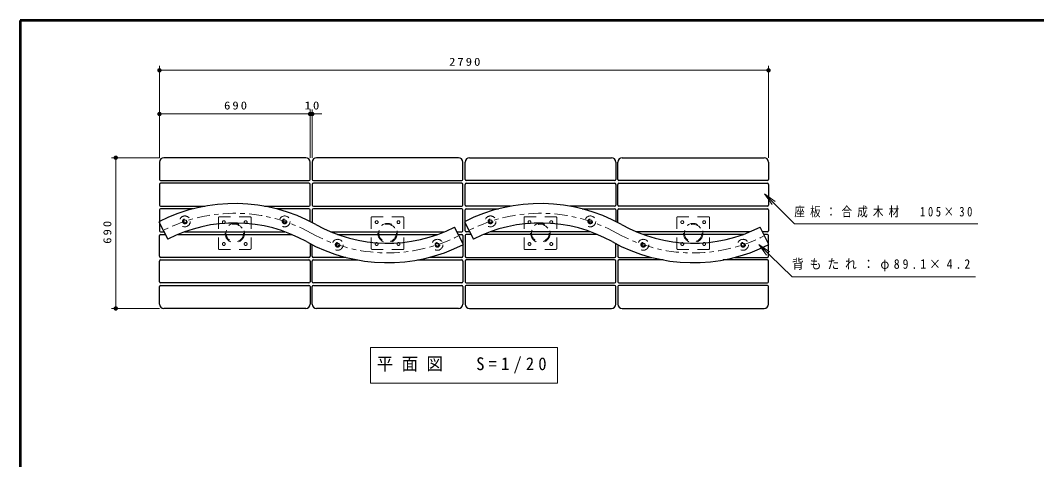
# Model space of a CAD drawing. Units: millimetres on the paper, scale 1:20. Extents: x -365 to 0, y 0 to 257.
# Drawn here: x -365 to -132.2, y 156.5 to 257 of the extents above; entities that cross this region are included whole.
import ezdxf

# ---------------------------------------------------------------- set-up
doc = ezdxf.new("R2010")
doc.units = ezdxf.units.MM
doc.linetypes.add('USER1', pattern=[4.5, 2.5, -2])
doc.linetypes.add('USER2', pattern=[6, 3, -1, 1, -1])
doc.layers.add('1_20', color=7, linetype='Continuous', lineweight=25)
doc.layers.add('LY_3', color=7, linetype='Continuous', lineweight=13)
doc.styles.add('ＭＳ ゴシック', font='')
doc.styles.get('ＭＳ ゴシック').set_extended_font_data('MS Gothic')

# ---------------------------------------------------------------- blocks, each defined once
blk = doc.blocks.new('filled_dot')
at = {"color": 0, "linetype": 'Continuous', "lineweight": -2, "const_width": 1.25}
blk.add_lwpolyline([(-0.625, 0, 1), (0.625, 0, 1)], format="xyb", close=True, dxfattribs=at)

msp = doc.modelspace()

# ---------------------------------------------------------------- linework, layer by layer
at = {"layer": '1_20', "lineweight": 13}
for p, q in [((-333.139, 225.572), (-333.139, 246.572)), ((-333.139, 245.572), (-193.639, 245.572)), ((-193.639, 225.572), (-193.639, 246.572)), ((-333.139, 235.572), (-298.639, 235.572)), ((-298.639, 225.572), (-298.639, 236.572)), ((-298.639, 235.572), (-295.965, 235.572)), ((-298.139, 225.572), (-298.139, 236.572)), ((-333.139, 225.572), (-344.139, 225.572)), ((-343.139, 191.072), (-343.139, 225.572)), ((-194.557, 217.326), (-192.44, 215.2)), ((-194.557, 217.326), (-192.086, 215.553)), ((-192.794, 214.847), (-194.557, 217.326)), ((-195.882, 205.732), (-193.733, 203.638)), ((-195.882, 205.732), (-193.384, 203.996)), ((-194.082, 203.28), (-195.882, 205.732)), ((-333.139, 191.072), (-344.139, 191.072)), ((-284.789, 182.138), (-284.789, 174.005)), ((-241.989, 182.138), (-284.789, 182.138)), ((-241.989, 174.005), (-241.989, 182.138)), ((-284.789, 174.005), (-241.989, 174.005))]:
    msp.add_line(p, q, dxfattribs=at)
at = {"layer": '1_20', "color": 40}
for p, q in [((-333.139, 224.572), (-333.139, 220.572)), ((-299.639, 225.572), (-332.139, 225.572)), ((-298.639, 220.572), (-298.639, 224.572)), ((-298.139, 224.572), (-298.139, 220.572)), ((-264.639, 225.572), (-297.139, 225.572)), ((-263.639, 220.572), (-263.639, 224.572)), ((-263.139, 220.572), (-263.139, 224.572)), ((-262.139, 225.572), (-229.639, 225.572)), ((-228.639, 224.572), (-228.639, 220.572)), ((-228.139, 220.572), (-228.139, 224.572)), ((-227.139, 225.572), (-194.639, 225.572)), ((-193.639, 224.572), (-193.639, 220.572)), ((-333.139, 219.472), (-333.139, 214.722)), ((-332.889, 220.322), (-298.889, 220.322)), ((-298.889, 219.722), (-332.889, 219.722)), ((-298.639, 214.722), (-298.639, 219.472)), ((-298.139, 219.472), (-298.139, 214.722)), ((-297.889, 220.322), (-263.889, 220.322)), ((-263.889, 219.722), (-297.889, 219.722)), ((-263.639, 214.722), (-263.639, 219.472)), ((-263.139, 214.722), (-263.139, 219.472)), ((-228.889, 220.322), (-262.889, 220.322)), ((-262.889, 219.722), (-228.889, 219.722)), ((-228.639, 219.472), (-228.639, 214.722)), ((-228.139, 214.722), (-228.139, 219.472)), ((-193.889, 220.322), (-227.889, 220.322)), ((-227.889, 219.722), (-193.889, 219.722)), ((-193.639, 219.472), (-193.639, 214.722)), ((-332.889, 214.472), (-322.73, 214.472)), ((-309.047, 214.472), (-298.889, 214.472)), ((-297.889, 214.472), (-263.889, 214.472)), ((-252.73, 214.472), (-262.889, 214.472)), ((-228.889, 214.472), (-239.047, 214.472)), ((-193.889, 214.472), (-227.889, 214.472)), ((-333.139, 213.622), (-333.139, 208.872)), ((-325.458, 213.872), (-332.889, 213.872)), ((-298.889, 213.872), (-306.319, 213.872)), ((-298.639, 210.976), (-298.639, 213.622)), ((-298.139, 213.622), (-298.139, 210.718)), ((-263.889, 213.872), (-297.889, 213.872)), ((-263.639, 208.872), (-263.639, 213.622)), ((-263.139, 208.872), (-263.139, 213.622)), ((-262.889, 213.872), (-255.458, 213.872)), ((-236.319, 213.872), (-228.889, 213.872)), ((-228.639, 213.622), (-228.639, 210.976)), ((-228.139, 210.747), (-228.139, 213.622)), ((-227.889, 213.872), (-193.889, 213.872)), ((-193.639, 213.622), (-193.639, 208.872)), ((-333.139, 203.022), (-333.139, 207.772)), ((-332.889, 208.622), (-332.087, 208.622)), ((-332.889, 208.022), (-331.786, 208.022)), ((-328.912, 208.022), (-302.865, 208.022)), ((-327.372, 208.622), (-304.405, 208.622)), ((-293.912, 208.622), (-267.865, 208.622)), ((-292.372, 208.022), (-269.405, 208.022)), ((-265.012, 208.622), (-263.889, 208.622)), ((-264.706, 208.022), (-263.889, 208.022)), ((-263.639, 207.772), (-263.639, 203.022)), ((-263.139, 207.772), (-263.139, 203.022)), ((-262.071, 208.622), (-262.889, 208.622)), ((-261.766, 208.022), (-262.889, 208.022)), ((-232.865, 208.022), (-258.912, 208.022)), ((-234.405, 208.622), (-257.372, 208.622)), ((-197.865, 208.622), (-223.912, 208.622)), ((-199.405, 208.022), (-222.372, 208.022)), ((-193.889, 208.622), (-194.991, 208.622)), ((-193.889, 208.022), (-194.69, 208.022)), ((-193.639, 203.022), (-193.639, 207.772)), ((-298.639, 205.896), (-298.639, 203.022)), ((-298.139, 203.022), (-298.139, 205.668)), ((-228.639, 203.022), (-228.639, 205.925)), ((-228.139, 205.668), (-228.139, 203.022)), ((-298.889, 202.772), (-332.889, 202.772)), ((-290.458, 202.772), (-297.889, 202.772)), ((-263.889, 202.772), (-271.319, 202.772)), ((-262.889, 202.772), (-228.889, 202.772)), ((-227.889, 202.772), (-220.458, 202.772)), ((-201.319, 202.772), (-193.889, 202.772)), ((-333.139, 197.172), (-333.139, 201.922)), ((-332.889, 202.172), (-298.889, 202.172)), ((-298.639, 201.922), (-298.639, 197.172)), ((-298.139, 197.172), (-298.139, 201.922)), ((-297.889, 202.172), (-287.73, 202.172)), ((-274.047, 202.172), (-263.889, 202.172)), ((-263.639, 201.922), (-263.639, 197.172)), ((-263.139, 201.922), (-263.139, 197.172)), ((-228.889, 202.172), (-262.889, 202.172)), ((-228.639, 197.172), (-228.639, 201.922)), ((-228.139, 201.922), (-228.139, 197.172)), ((-217.73, 202.172), (-227.889, 202.172)), ((-193.889, 202.172), (-204.047, 202.172)), ((-193.639, 197.172), (-193.639, 201.922)), ((-333.139, 192.072), (-333.139, 196.072)), ((-298.889, 196.922), (-332.889, 196.922)), ((-332.889, 196.322), (-298.889, 196.322)), ((-298.639, 196.072), (-298.639, 192.072)), ((-298.139, 192.072), (-298.139, 196.072)), ((-263.889, 196.922), (-297.889, 196.922)), ((-297.889, 196.322), (-263.889, 196.322)), ((-263.639, 196.072), (-263.639, 192.072)), ((-263.139, 196.072), (-263.139, 192.072)), ((-262.889, 196.922), (-228.889, 196.922)), ((-228.889, 196.322), (-262.889, 196.322)), ((-228.639, 192.072), (-228.639, 196.072)), ((-228.139, 196.072), (-228.139, 192.072)), ((-227.889, 196.922), (-193.889, 196.922)), ((-193.889, 196.322), (-227.889, 196.322)), ((-193.639, 192.072), (-193.639, 196.072)), ((-299.639, 191.072), (-332.139, 191.072)), ((-264.639, 191.072), (-297.139, 191.072)), ((-262.139, 191.072), (-229.639, 191.072)), ((-227.139, 191.072), (-194.639, 191.072))]:
    msp.add_line(p, q, dxfattribs=at)
at = {"layer": '1_20', "linetype": 'USER1', "lineweight": 13}
for p, q in [((-312.389, 212.072), (-319.389, 212.072)), ((-277.389, 212.072), (-284.389, 212.072)), ((-242.389, 212.072), (-249.389, 212.072)), ((-207.389, 212.072), (-214.389, 212.072)), ((-319.639, 211.822), (-319.639, 204.822)), ((-312.139, 204.822), (-312.139, 211.822)), ((-284.639, 211.822), (-284.639, 204.822)), ((-277.139, 204.822), (-277.139, 211.822)), ((-249.639, 211.822), (-249.639, 204.822)), ((-242.139, 204.822), (-242.139, 211.822)), ((-214.639, 211.822), (-214.639, 204.822)), ((-207.139, 204.822), (-207.139, 211.822)), ((-319.389, 204.572), (-312.389, 204.572)), ((-284.389, 204.572), (-277.389, 204.572)), ((-249.389, 204.572), (-242.389, 204.572)), ((-214.389, 204.572), (-207.389, 204.572))]:
    msp.add_line(p, q, dxfattribs=at)
at = {"layer": '1_20', "color": 20}
for p, q in [((-333.243, 210.922), (-331.243, 206.942)), ((-263.534, 205.721), (-265.556, 209.69)), ((-263.243, 210.922), (-261.221, 206.953)), ((-193.534, 205.721), (-195.534, 209.702))]:
    msp.add_line(p, q, dxfattribs=at)
at = {"layer": '1_20', "lineweight": 13}
for points in [[(-194.557, 217.326), (-187.715, 210.455), (-145.715, 210.455)], [(-195.882, 205.732), (-188.26, 198.306), (-146.26, 198.306)]]:
    msp.add_lwpolyline(points, dxfattribs=at)
at = {"layer": '1_20', "linetype": 'USER1', "lineweight": 13}
for centre, radius in [((-327.316, 210.999), 1.25), ((-304.461, 210.999), 1.25), ((-257.316, 210.999), 1.25), ((-234.461, 210.999), 1.25), ((-327.316, 210.999), 0.542), ((-318.389, 210.822), 0.325), ((-315.889, 208.322), 2.228), ((-315.889, 208.322), 2.018), ((-313.389, 210.822), 0.325), ((-304.461, 210.999), 0.542), ((-283.389, 210.822), 0.325), ((-280.889, 208.322), 2.228), ((-280.889, 208.322), 2.018), ((-278.389, 210.822), 0.325), ((-257.316, 210.999), 0.542), ((-248.389, 210.822), 0.325), ((-245.889, 208.322), 2.228), ((-245.889, 208.322), 2.018), ((-243.389, 210.822), 0.325), ((-234.461, 210.999), 0.542), ((-213.389, 210.822), 0.325), ((-210.889, 208.322), 2.228), ((-210.889, 208.322), 2.018), ((-208.389, 210.822), 0.325), ((-318.389, 205.822), 0.325), ((-313.389, 205.822), 0.325), ((-292.316, 205.644), 1.25), ((-292.316, 205.644), 0.542), ((-283.389, 205.822), 0.325), ((-278.389, 205.822), 0.325), ((-269.461, 205.644), 1.25), ((-269.461, 205.644), 0.542), ((-248.389, 205.822), 0.325), ((-243.389, 205.822), 0.325), ((-222.316, 205.644), 1.25), ((-222.316, 205.644), 0.542), ((-213.389, 205.822), 0.325), ((-208.389, 205.822), 0.325), ((-199.461, 205.644), 1.25), ((-199.461, 205.644), 0.542)]:
    msp.add_circle(centre, radius, dxfattribs=at)
at = {"layer": '1_20'}
for centre in [(-327.316, 210.999), (-304.461, 210.999), (-257.316, 210.999), (-234.461, 210.999), (-292.316, 205.644), (-269.461, 205.644), (-222.316, 205.644), (-199.461, 205.644)]:
    msp.add_circle(centre, 0.375, dxfattribs=at)
at = {"layer": '1_20', "color": 40}
for centre, radius, start, end in [((-332.139, 224.572), 1, 90, 180), ((-299.639, 224.572), 1, 0, 90), ((-297.139, 224.572), 1, 90, 180), ((-264.639, 224.572), 1, 0, 90), ((-262.139, 224.572), 1, 90, 180), ((-229.639, 224.572), 1, 0, 90), ((-227.139, 224.572), 1, 90, 180), ((-194.639, 224.572), 1, 0, 90), ((-332.889, 220.572), 0.25, 180, 270), ((-332.889, 219.472), 0.25, 90, 180), ((-298.889, 220.572), 0.25, 270, 0), ((-298.889, 219.472), 0.25, 0, 90), ((-297.889, 220.572), 0.25, 180, 270), ((-297.889, 219.472), 0.25, 90, 180), ((-263.889, 220.572), 0.25, 270, 0), ((-263.889, 219.472), 0.25, 0, 90), ((-262.889, 220.572), 0.25, 180, 270), ((-262.889, 219.472), 0.25, 90, 180), ((-228.889, 220.572), 0.25, 270, 0), ((-228.889, 219.472), 0.25, 0, 90), ((-227.889, 220.572), 0.25, 180, 270), ((-227.889, 219.472), 0.25, 90, 180), ((-193.889, 220.572), 0.25, 270, 0), ((-193.889, 219.472), 0.25, 0, 90), ((-332.889, 214.722), 0.25, 180, 270), ((-298.889, 214.722), 0.25, 270, 0), ((-297.889, 214.722), 0.25, 180, 270), ((-263.889, 214.722), 0.25, 270, 0), ((-262.889, 214.722), 0.25, 180, 270), ((-228.889, 214.722), 0.25, 270, 0), ((-227.889, 214.722), 0.25, 180, 270), ((-193.889, 214.722), 0.25, 270, 0), ((-332.889, 213.622), 0.25, 90, 180), ((-298.889, 213.622), 0.25, 0, 90), ((-297.889, 213.622), 0.25, 90, 180), ((-263.889, 213.622), 0.25, 0, 90), ((-262.889, 213.622), 0.25, 90, 180), ((-228.889, 213.622), 0.25, 0, 90), ((-227.889, 213.622), 0.25, 90, 180), ((-193.889, 213.622), 0.25, 0, 90), ((-332.889, 208.872), 0.25, 180, 270), ((-332.889, 207.772), 0.25, 90, 180), ((-263.889, 208.872), 0.25, 270, 0), ((-263.889, 207.772), 0.25, 0, 90), ((-262.889, 208.872), 0.25, 180, 270), ((-262.889, 207.772), 0.25, 90, 180), ((-193.889, 208.872), 0.25, 270, 0), ((-193.889, 207.772), 0.25, 0, 90), ((-332.889, 203.022), 0.25, 180, 270), ((-298.889, 203.022), 0.25, 270, 0), ((-297.889, 203.022), 0.25, 180, 270), ((-263.889, 203.022), 0.25, 270, 0), ((-262.889, 203.022), 0.25, 180, 270), ((-228.889, 203.022), 0.25, 270, 0), ((-227.889, 203.022), 0.25, 180, 270), ((-193.889, 203.022), 0.25, 270, 0), ((-332.889, 201.922), 0.25, 90, 180), ((-298.889, 201.922), 0.25, 0, 90), ((-297.889, 201.922), 0.25, 90, 180), ((-263.889, 201.922), 0.25, 0, 90), ((-262.889, 201.922), 0.25, 90, 180), ((-228.889, 201.922), 0.25, 0, 90), ((-227.889, 201.922), 0.25, 90, 180), ((-193.889, 201.922), 0.25, 0, 90), ((-332.889, 197.172), 0.25, 180, 270), ((-332.889, 196.072), 0.25, 90, 180), ((-298.889, 197.172), 0.25, 270, 0), ((-298.889, 196.072), 0.25, 0, 90), ((-297.889, 197.172), 0.25, 180, 270), ((-297.889, 196.072), 0.25, 90, 180), ((-263.889, 197.172), 0.25, 270, 0), ((-263.889, 196.072), 0.25, 0, 90), ((-262.889, 197.172), 0.25, 180, 270), ((-262.889, 196.072), 0.25, 90, 180), ((-228.889, 197.172), 0.25, 270, 0), ((-228.889, 196.072), 0.25, 0, 90), ((-227.889, 197.172), 0.25, 180, 270), ((-227.889, 196.072), 0.25, 90, 180), ((-193.889, 197.172), 0.25, 270, 0), ((-193.889, 196.072), 0.25, 0, 90), ((-332.139, 192.072), 1, 180, 270), ((-299.639, 192.072), 1, 270, 0), ((-297.139, 192.072), 1, 180, 270), ((-264.639, 192.072), 1, 270, 0), ((-262.139, 192.072), 1, 180, 270), ((-229.639, 192.072), 1, 270, 0), ((-227.139, 192.072), 1, 180, 270), ((-194.639, 192.072), 1, 270, 0)]:
    msp.add_arc(centre, radius, start, end, dxfattribs=at)
at = {"layer": '1_20', "color": 20}
for centre, radius, start, end in [((-315.889, 176.861), 38.227, 60.9147, 117), ((-245.889, 176.861), 38.227, 60.9147, 117), ((-315.889, 176.861), 33.773, 60.9147, 117.04242), ((-280.889, 239.782), 33.773, 240.9147, 297), ((-245.889, 176.861), 33.773, 60.9147, 117), ((-210.889, 239.782), 33.773, 240.9147, 297.04242), ((-280.889, 239.782), 38.227, 240.9147, 297), ((-210.889, 239.782), 38.227, 240.9147, 297)]:
    msp.add_arc(centre, radius, start, end, dxfattribs=at)
at = {"layer": '1_20', "linetype": 'USER2', "lineweight": 13}
for centre, start, end in [((-315.889, 176.861), 60.9147, 117.0199), ((-245.889, 176.861), 60.9147, 117), ((-280.889, 239.782), 240.9147, 297), ((-210.889, 239.782), 240.9147, 297.0199)]:
    msp.add_arc(centre, 36, start, end, dxfattribs=at)
at = {"layer": '1_20', "linetype": 'USER1', "lineweight": 13}
for centre, start, end in [((-319.389, 211.822), 90, 180), ((-312.389, 211.822), 0, 90), ((-284.389, 211.822), 90, 180), ((-277.389, 211.822), 0, 90), ((-249.389, 211.822), 90, 180), ((-242.389, 211.822), 0, 90), ((-214.389, 211.822), 90, 180), ((-207.389, 211.822), 0, 90), ((-319.389, 204.822), 180, 270), ((-312.389, 204.822), 270, 0), ((-284.389, 204.822), 180, 270), ((-277.389, 204.822), 270, 0), ((-249.389, 204.822), 180, 270), ((-242.389, 204.822), 270, 0), ((-214.389, 204.822), 180, 270), ((-207.389, 204.822), 270, 0)]:
    msp.add_arc(centre, 0.25, start, end, dxfattribs=at)
at = {"layer": 'LY_3', "lineweight": 50}
for p, q in [((-365, 257), (-365, 0)), ((0, 257), (-365, 257))]:
    msp.add_line(p, q, dxfattribs=at)

# ---------------------------------------------------------------- block references
at = {"layer": '1_20', "lineweight": 13, "xscale": 0.4, "yscale": 0.4}
for p in [(-333.139, 245.572), (-333.139, 235.572), (-298.639, 235.572)]:
    msp.add_blockref('filled_dot', p, dxfattribs=at)
for p, rotation in [((-193.639, 245.572), 180), ((-298.639, 235.572), 180), ((-298.139, 235.572), 180), ((-343.139, 225.572), 270), ((-343.139, 191.072), 90)]:
    msp.add_blockref('filled_dot', p, dxfattribs=dict(at, rotation=rotation))

# ---------------------------------------------------------------- texts
at = {"layer": '1_20', "style": 'ＭＳ ゴシック'}
for s, insert, char_height, attachment_point in [('\\T1.33;\\W1.15;2790', (-262.979, 246.572), 1.833, 8), ('\\T1.33;\\W1.15;690', (-315.473, 236.572), 1.833, 8), ('\\T1.34;\\W1.15;10', (-297.965, 236.572), 1.833, 8), ('\\T1.5;\\W0.8;座板：合成木材\u3000105×30', (-187.715, 213.105), 2.199, 4), ('\\T1.5;\\W0.9;背もたれ：φ89.1×4.2', (-188.26, 200.956), 2.199, 4), ('\\T1.5;\\W0.95;平面図\u3000S=1/20', (-283.389, 178.072), 2.933, 4)]:
    msp.add_mtext(s, dxfattribs=dict(at, insert=insert, char_height=char_height, attachment_point=attachment_point))
at = {"layer": '1_20', "insert": (-344.139, 208.737), "char_height": 1.833, "attachment_point": 8, "rotation": 90, "style": 'ＭＳ ゴシック'}
msp.add_mtext('\\T1.33;\\W1.15;690', dxfattribs=at)

doc.saveas('drawing.dxf')
